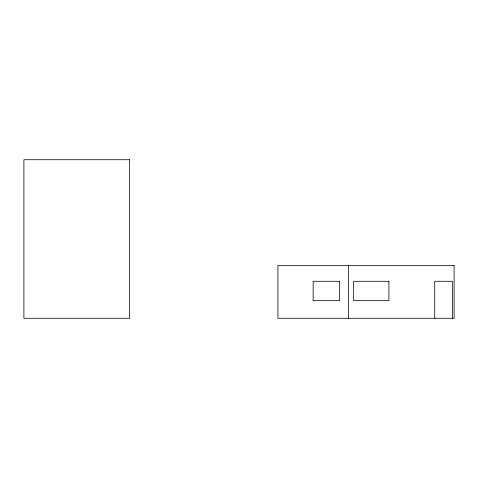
<?xml version="1.0" encoding="UTF-8"?>
<svg xmlns="http://www.w3.org/2000/svg" width="478" height="478" viewBox="0 0 478 478"><rect width="100%" height="100%" fill="white"/><g stroke="black" fill="none" stroke-linecap="round" stroke-linejoin="round"><path stroke-width="0.72" d="M452.337 318.282L452.337 281.285L434.717 281.285L434.717 318.282M348.384 265.427L348.384 318.282M129.616 159.718L23.9 159.718L23.9 318.282L129.616 318.282L129.616 159.718M454.1 265.427L277.909 265.427L277.909 318.282L454.1 318.282L454.1 265.427M339.577 281.285L313.15 281.285L313.15 300.668L339.577 300.668L339.577 281.285M388.913 281.285L353.672 281.285L353.672 300.668L388.913 300.668L388.913 281.285"/></g></svg>
